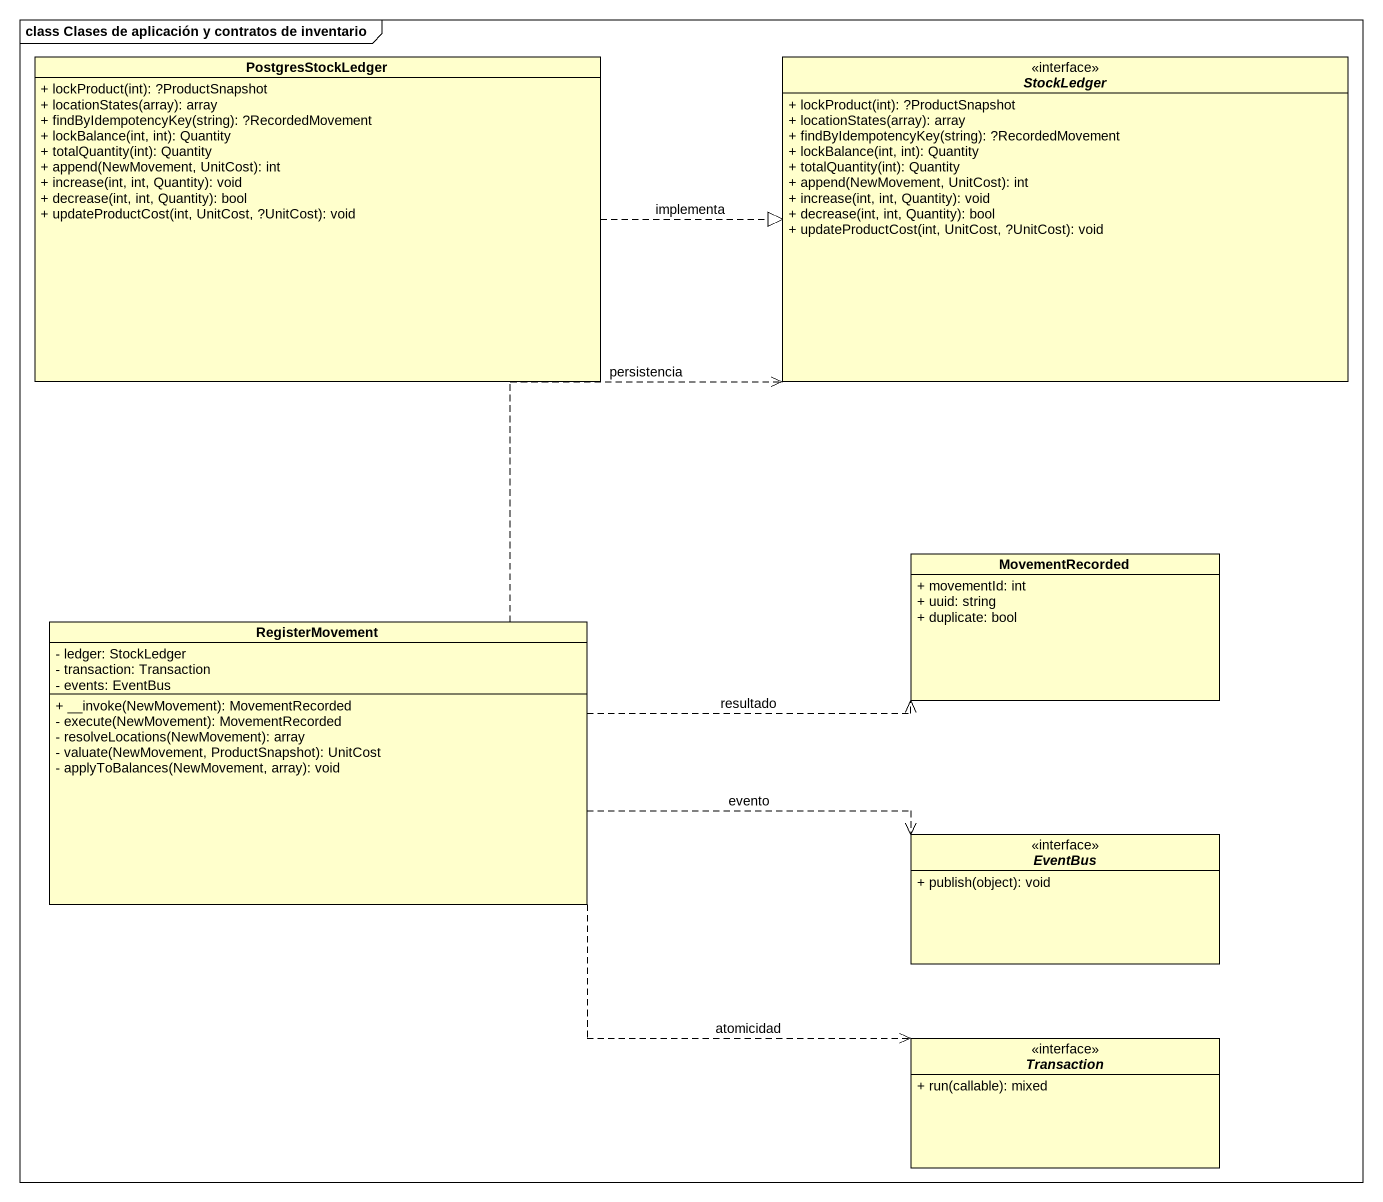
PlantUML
@startuml
mainframe class Clases de aplicación y contratos de inventario
hide circle
hide empty members
skinparam classAttributeIconSize 0
class PostgresStockLedger {
  + lockProduct(int): ?ProductSnapshot
  + locationStates(array): array
  + findByIdempotencyKey(string): ?RecordedMovement
  + lockBalance(int, int): Quantity
  + totalQuantity(int): Quantity
  + append(NewMovement, UnitCost): int
  + increase(int, int, Quantity): void
  + decrease(int, int, Quantity): bool
  + updateProductCost(int, UnitCost, ?UnitCost): void
}
interface StockLedger {
  + lockProduct(int): ?ProductSnapshot
  + locationStates(array): array
  + findByIdempotencyKey(string): ?RecordedMovement
  + lockBalance(int, int): Quantity
  + totalQuantity(int): Quantity
  + append(NewMovement, UnitCost): int
  + increase(int, int, Quantity): void
  + decrease(int, int, Quantity): bool
  + updateProductCost(int, UnitCost, ?UnitCost): void
}
class MovementRecorded {
  + movementId: int
  + uuid: string
  + duplicate: bool
}
class RegisterMovement {
  - ledger: StockLedger
  - transaction: Transaction
  - events: EventBus
  + __invoke(NewMovement): MovementRecorded
  - execute(NewMovement): MovementRecorded
  - resolveLocations(NewMovement): array
  - valuate(NewMovement, ProductSnapshot): UnitCost
  - applyToBalances(NewMovement, array): void
}
interface EventBus {
  + publish(object): void
}
interface Transaction {
  + run(callable): mixed
}
PostgresStockLedger .right.|> StockLedger : implementa
RegisterMovement .up.> StockLedger : persistencia
RegisterMovement .right.> MovementRecorded : resultado
RegisterMovement .right.> EventBus : evento
RegisterMovement .right.> Transaction : atomicidad
@enduml
